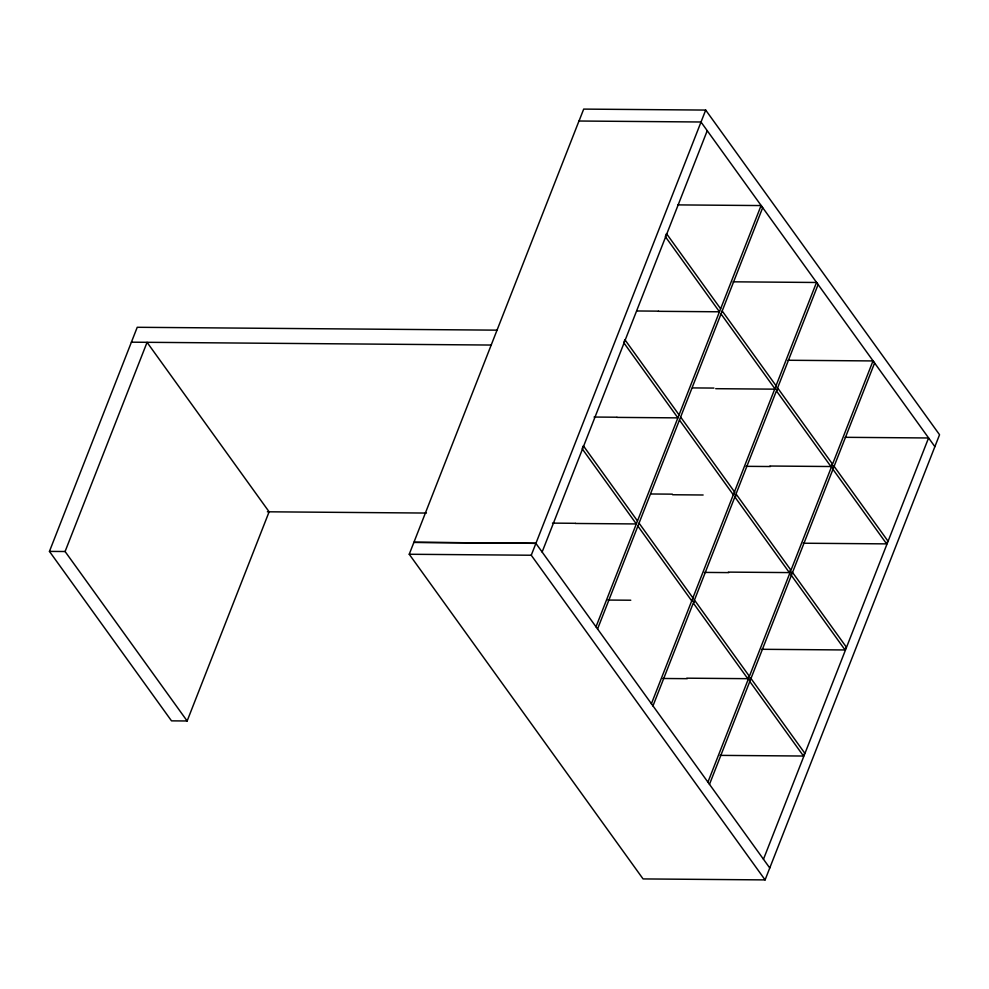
<?xml version="1.0" encoding="UTF-8"?>
<svg xmlns="http://www.w3.org/2000/svg" width="989" height="989" viewBox="0 0 989 989"><rect width="100%" height="100%" fill="white"/><g stroke="black" fill="none" stroke-linecap="round" stroke-linejoin="round"><path stroke-width="1.48" d="M187.144 720.981L65.089 551.516L147.064 342.342L269.119 511.808L187.144 720.981L171.505 720.857L49.45 551.392L137.236 327.285L497.01 330.153M578.961 121.041L409.236 554.26L643.073 878.924L765.09 879.901L939.55 434.74L705.701 110.076L583.695 109.099L579.022 121.017L701.04 121.993M765.09 879.901L531.254 555.237L705.701 110.076M542.12 552.035L707.234 130.709M595.971 626.89L761.085 205.564L677.688 204.896M597.529 629.053L762.655 207.727L761.085 205.564M651.38 703.809L816.494 282.483L733.096 281.816M715.715 388.689L775.203 389.159L776.365 386.18L722.205 310.991M652.938 705.985L818.064 284.659L816.494 282.483M747.783 678.677L748.945 675.697L694.785 600.508L693.623 603.488L747.783 678.677L686.774 678.182M789.346 572.594L790.52 569.615L736.36 494.426L735.198 497.405L789.346 572.594L728.337 572.112M830.921 466.524L832.083 463.544L777.935 388.356L776.761 391.335L830.921 466.524L769.912 466.029M707.877 782.262L873.003 360.936L788.048 360.256M709.447 784.438L874.56 363.111L873.003 360.936M803.501 756.029L804.663 753.049L750.515 677.861L749.341 680.84L803.501 756.029L720.103 755.373M845.076 649.958L846.238 646.979L792.078 571.79L790.916 574.77L845.076 649.958L761.666 649.291M886.639 543.876L887.813 540.896L833.653 465.708L832.491 468.687L886.639 543.876L803.241 543.221M763.446 859.305L928.56 437.979L845.162 437.311M637.151 310.979L658.513 311.152M658.464 311.312L719.473 311.795L665.325 236.606L666.487 233.627L720.647 308.815M131.389 342.182L491.174 345.05M692.56 387.911L713.922 388.071M594.055 417.049L616.938 417.222M616.901 417.383L677.91 417.877L623.75 342.689L624.912 339.709L679.072 414.898M746.015 466.326L770.419 466.524M650.997 493.981L672.347 494.154M672.619 494.747L703.13 494.995M267.376 511.795L426.42 513.056M552.492 523.119L575.363 523.305M575.326 523.465L636.335 523.947L582.175 448.759L583.349 445.779L637.497 520.968M535.914 543.32L413.909 542.343L535.865 543.332L769.763 867.983M49.45 551.392L65.089 551.516M409.236 554.26L531.254 555.237M704.452 572.408L728.856 572.606M607.901 600.051L630.772 600.224M662.877 678.479L687.281 678.677M700.978 122.006L934.877 446.657M721.043 313.97L775.203 389.159M680.642 417.061L734.79 492.25L733.628 495.229L679.468 420.041M639.067 523.144L693.227 598.333L692.053 601.312L637.905 526.123"/></g></svg>
